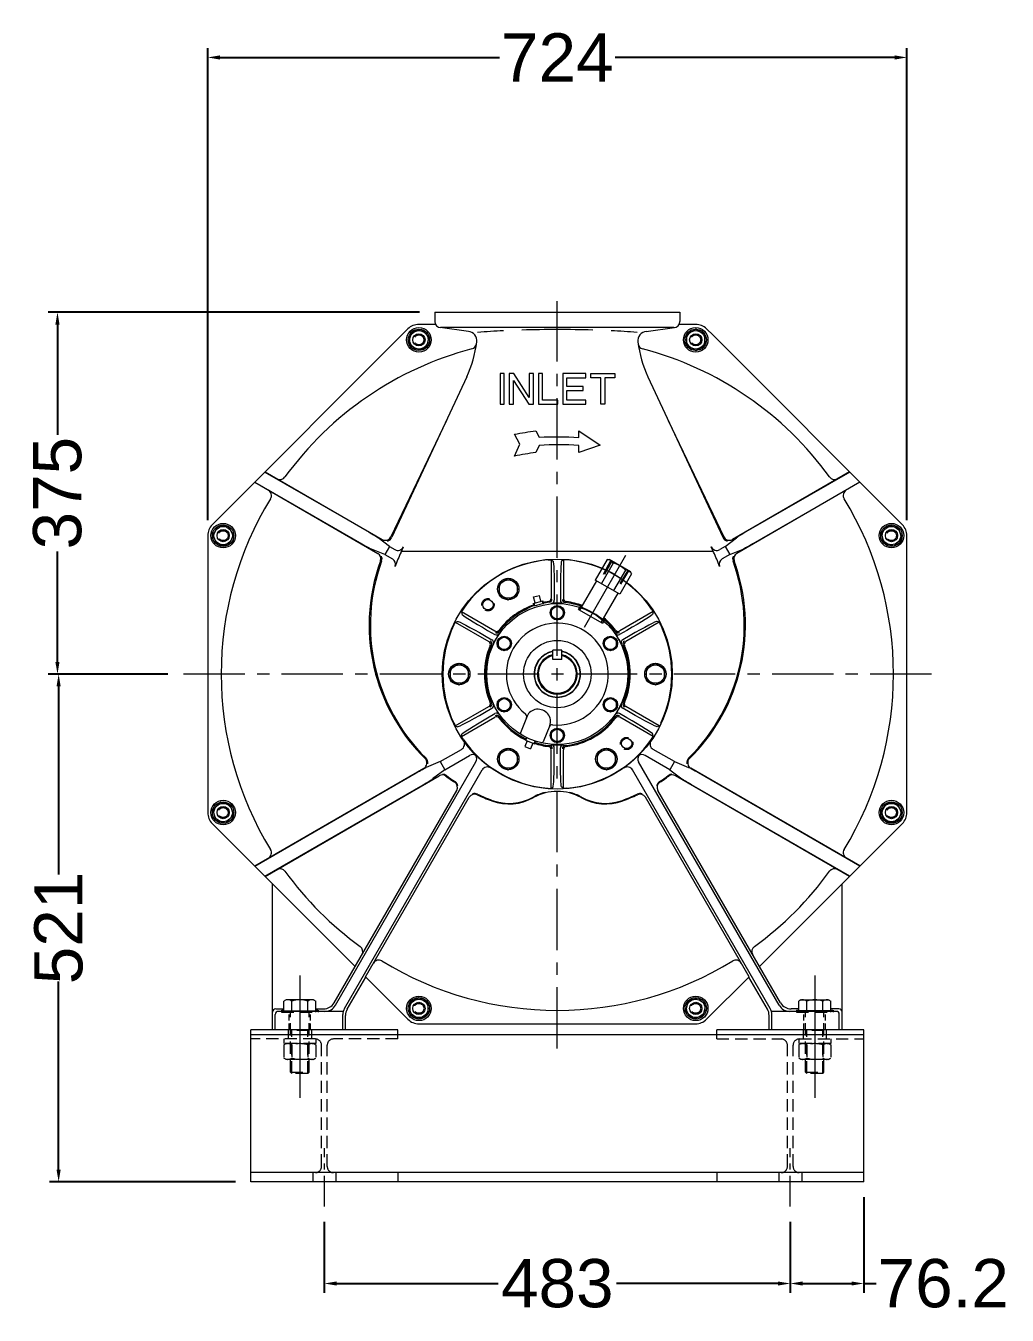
# Model space of a CAD drawing. Header units: millimetres. Extents: x -1229 to 6348, y -522 to 5252.
# Drawn here: x 4172 to 5189, y 1916 to 3252 of the extents above; entities that cross this region are included whole.
import ezdxf

# ---------------------------------------------------------------- set-up
doc = ezdxf.new("R2010")
doc.units = ezdxf.units.MM
doc.header["$LTSCALE"] = 25.4
doc.linetypes.add('CENTER', pattern=[2, 1.25, -0.25, 0.25, -0.25])
doc.linetypes.add('HIDDEN', pattern=[0.375, 0.25, -0.125])
doc.layers.get('Defpoints').update_dxf_attribs({"lineweight": 5})
for name, color, linetype, lineweight in [('CEN', 3, 'CENTER', 5), ('CEN-HIDE', 3, 'CENTER', 5), ('HID', 6, 'HIDDEN', 5), ('HID-HIDE', 6, 'HIDDEN', 5), ('OBJ', 7, 'Continuous', 5)]:
    doc.layers.add(name, color=color, linetype=linetype, lineweight=lineweight)
doc.styles.get("Standard").update_dxf_attribs({"font": 'arial.ttf'})
doc.dimstyles.new('STANDARD 2 PLCS$0', dxfattribs={"dimtxt": 25.4, "dimasz": 12.7, "dimexe": 9.525, "dimexo": 15.875, "dimgap": 5.08, "dimtad": 0, "dimzin": 4, "dimdsep": 46, "dimtxsty": 'Standard', "dimcen": 2.286, "dimaunit": 1, "dimadec": 0, "dimazin": 1, "dimtfac": 1, "dimtofl": 0, "dimtmove": 0, "dimatfit": 3, "dimfxl": 25.4, "dimtolj": 1, "dimtzin": 4, "dimarcsym": 0})

# ---------------------------------------------------------------- blocks, each defined once
blk = doc.blocks.new('*D39')
at = {"color": 0, "lineweight": -2, "transparency": 16777216}
for p, q in [((4481.6, 2013.3), (4481.6, 1939.8)), ((4964.2, 2013.3), (4964.2, 1939.8)), ((4494.3, 1949.3), (4661.6, 1949.3)), ((4951.5, 1949.3), (4784.2, 1949.3))]:
    blk.add_line(p, q, dxfattribs=at)
at = {"color": 0, "transparency": 16777216}
for points in [[(4494.3, 1951.4), (4494.3, 1947.2), (4481.6, 1949.3)], [(4951.5, 1951.4), (4951.5, 1947.2), (4964.2, 1949.3)]]:
    blk.add_solid(points, dxfattribs=at)
at = {"layer": 'Defpoints', "color": 0, "transparency": 16777216}
for p in [(4481.6, 2029.2), (4964.2, 2029.2), (4964.2, 1949.3)]:
    blk.add_point(p, dxfattribs=at)
at = {"color": 0, "lineweight": 5, "transparency": 16777216, "insert": (4722.9, 1949.3), "char_height": 50, "attachment_point": 5}
blk.add_mtext('\\A1;483', dxfattribs=at)
blk = doc.blocks.new('*D40')
at = {"color": 0, "lineweight": -2, "transparency": 16777216}
for p, q in [((5040.4, 2038.7), (5040.4, 1939.8)), ((4964.2, 2013.3), (4964.2, 1939.8)), ((4976.9, 1949.3), (5027.7, 1949.3)), ((5040.4, 1949.3), (5053.1, 1949.3))]:
    blk.add_line(p, q, dxfattribs=at)
at = {"color": 0, "transparency": 16777216}
for points in [[(4976.9, 1951.4), (4976.9, 1947.2), (4964.2, 1949.3)], [(5027.7, 1951.4), (5027.7, 1947.2), (5040.4, 1949.3)]]:
    blk.add_solid(points, dxfattribs=at)
at = {"layer": 'Defpoints', "color": 0, "transparency": 16777216}
for p in [(5040.4, 2054.6), (4964.2, 2029.2), (5040.4, 1949.3)]:
    blk.add_point(p, dxfattribs=at)
at = {"color": 0, "lineweight": 5, "transparency": 16777216, "insert": (5122.7, 1949.3), "char_height": 50, "attachment_point": 5}
blk.add_mtext('\\A1;76.2', dxfattribs=at)
blk = doc.blocks.new('*D44')
at = {"color": 0, "lineweight": -2, "transparency": 16777216}
for p, q in [((4580.1, 2955), (4195.6, 2955)), ((4205.2, 2942.3), (4205.2, 2828.1)), ((4205.2, 2593), (4205.2, 2707.2)), ((4319.5, 2580.3), (4195.6, 2580.3))]:
    blk.add_line(p, q, dxfattribs=at)
at = {"color": 0, "transparency": 16777216}
for points in [[(4203, 2942.3), (4207.3, 2942.3), (4205.2, 2955)], [(4203, 2593), (4207.3, 2593), (4205.2, 2580.3)]]:
    blk.add_solid(points, dxfattribs=at)
at = {"layer": 'Defpoints', "color": 0, "transparency": 16777216}
for p in [(4595.9, 2955), (4205.2, 2580.3), (4335.4, 2580.3)]:
    blk.add_point(p, dxfattribs=at)
at = {"color": 0, "lineweight": 5, "transparency": 16777216, "insert": (4205.2, 2767.7), "char_height": 50, "attachment_point": 5, "rotation": 90}
blk.add_mtext('\\A1;375', dxfattribs=at)
blk = doc.blocks.new('*D45')
at = {"color": 0, "lineweight": -2, "transparency": 16777216}
for p, q in [((4319.5, 2580.3), (4196.8, 2580.3)), ((4206.4, 2567.6), (4206.4, 2372.9)), ((4206.4, 2067.3), (4206.4, 2262)), ((4389.6, 2054.6), (4196.8, 2054.6))]:
    blk.add_line(p, q, dxfattribs=at)
at = {"color": 0, "transparency": 16777216}
for points in [[(4204.2, 2567.6), (4208.5, 2567.6), (4206.4, 2580.3)], [(4204.2, 2067.3), (4208.5, 2067.3), (4206.4, 2054.6)]]:
    blk.add_solid(points, dxfattribs=at)
at = {"layer": 'Defpoints', "color": 0, "transparency": 16777216}
for p in [(4335.4, 2580.3), (4206.4, 2054.6), (4405.4, 2054.6)]:
    blk.add_point(p, dxfattribs=at)
at = {"color": 0, "lineweight": 5, "transparency": 16777216, "insert": (4206.4, 2317.4), "char_height": 50, "attachment_point": 5, "rotation": 90}
blk.add_mtext('\\A1;521', dxfattribs=at)
blk = doc.blocks.new('*D46')
at = {"color": 0, "lineweight": -2, "transparency": 16777216}
for p, q in [((4360.8, 2739.6), (4360.8, 3228.4)), ((4373.5, 3218.9), (4662.9, 3218.9)), ((5072.4, 3218.9), (4782.9, 3218.9)), ((5085.1, 2739.6), (5085.1, 3228.4))]:
    blk.add_line(p, q, dxfattribs=at)
at = {"color": 0, "transparency": 16777216}
for points in [[(4373.5, 3221), (4373.5, 3216.7), (4360.8, 3218.9)], [(5072.4, 3221), (5072.4, 3216.7), (5085.1, 3218.9)]]:
    blk.add_solid(points, dxfattribs=at)
at = {"layer": 'Defpoints', "color": 0, "transparency": 16777216}
for p in [(5085.1, 3218.9), (4360.8, 2723.7), (5085.1, 2723.7)]:
    blk.add_point(p, dxfattribs=at)
at = {"color": 0, "lineweight": 5, "transparency": 16777216, "insert": (4722.9, 3218.9), "char_height": 50, "attachment_point": 5}
blk.add_mtext('\\A1;724', dxfattribs=at)

msp = doc.modelspace()

# ---------------------------------------------------------------- linework, layer by layer
at = {"layer": 'CEN', "color": 5, "linetype": 'CENTER', "lineweight": 5, "ltscale": 2}
for p, q in [((4722.926, 2192.802), (4722.926, 2966.348)), ((5110.46, 2580.336), (4335.393, 2580.336))]:
    msp.add_line(p, q, dxfattribs=at)
at = {"layer": 'CEN', "color": 5, "linetype": 'Continuous', "lineweight": 5, "ltscale": 0.75}
msp.add_line((4751.064, 2629.072), (4794.054, 2703.532), dxfattribs=at)
at = {"layer": 'CEN', "color": 5, "lineweight": 5}
for p, q in [((4481.626, 2029.156), (4481.626, 2089.481)), ((4964.226, 2029.156), (4964.226, 2089.481))]:
    msp.add_line(p, q, dxfattribs=at)
at = {"layer": 'CEN-HIDE', "color": 5, "linetype": 'Continuous', "lineweight": 5, "ltscale": 2}
for p, q in [((4456.226, 2268.392), (4456.226, 2141.392)), ((4989.626, 2268.392), (4989.626, 2141.392))]:
    msp.add_line(p, q, dxfattribs=at)
at = {"layer": 'HID', "color": 7, "lineweight": 5, "ltscale": 0.375}
for p, q in [((4698.489, 2653.697), (4699.317, 2650.948)), ((4707.409, 2656.087), (4708.067, 2653.293)), ((4690.291, 2511.885), (4691.422, 2514.456)), ((4698.852, 2508.426), (4699.825, 2511.061))]:
    msp.add_line(p, q, dxfattribs=at)
at = {"layer": 'HID', "color": 7, "linetype": 'Continuous', "lineweight": 5}
for p, q in [((4745.041, 2647.214), (4746.749, 2650.173)), ((4771.495, 2635.885), (4769.787, 2632.927))]:
    msp.add_line(p, q, dxfattribs=at)
at = {"layer": 'HID', "color": 7, "lineweight": 5, "ltscale": 2}
for p, q in [((4469.688, 2064.081), (4469.688, 2054.556)), ((4493.564, 2064.081), (4493.564, 2054.556)), ((4952.288, 2064.081), (4952.288, 2054.556)), ((4976.164, 2064.081), (4976.164, 2054.556))]:
    msp.add_line(p, q, dxfattribs=at)
for centre in [(4651.084, 2652.178), (4794.768, 2508.494)]:
    msp.add_circle(centre, 6.35, dxfattribs=at)
at = {"layer": 'HID-HIDE', "color": 7, "linetype": 'Continuous', "lineweight": 5, "ltscale": 2}
for p, q in [((4774.436, 2698.884), (4762.24, 2677.759)), ((4770.837, 2683.94), (4778.355, 2697.931)), ((4779.455, 2697.296), (4771.937, 2683.305)), ((4774.436, 2698.884), (4776.705, 2698.884)), ((4798.702, 2686.184), (4776.705, 2698.884)), ((4780.786, 2695.217), (4768.59, 2674.093)), ((4793.486, 2687.885), (4781.29, 2666.76)), ((4795.952, 2687.771), (4787.595, 2674.265)), ((4799.836, 2684.219), (4787.64, 2663.094)), ((4788.695, 2673.63), (4797.052, 2687.136)), ((4799.836, 2684.219), (4798.702, 2686.184)), ((4746.415, 2646.421), (4763.941, 2676.776)), ((4787.64, 2663.094), (4762.24, 2677.759)), ((4768.413, 2633.721), (4785.939, 2664.076)), ((4727.676, 2604.987), (4718.176, 2604.987)), ((4718.176, 2595.487), (4718.176, 2604.987)), ((4727.676, 2595.487), (4727.676, 2604.987)), ((4718.151, 2595.487), (4718.151, 2600.4)), ((4727.701, 2595.487), (4718.151, 2595.487)), ((4727.701, 2595.487), (4727.701, 2600.4))]:
    msp.add_line(p, q, dxfattribs=at)
at = {"layer": 'HID-HIDE', "color": 7, "lineweight": 5, "ltscale": 2}
for p, q in [((4623.566, 2645.035), (4623.914, 2642.589)), ((4617.215, 2634.035), (4619.507, 2634.956)), ((4437.176, 2232.248), (4437.176, 2230.292)), ((4437.176, 2230.292), (4475.276, 2230.292)), ((4439.728, 2230.292), (4439.728, 2231.915)), ((4446.701, 2167.983), (4446.701, 2230.292)), ((4447.977, 2230.292), (4447.977, 2231.648)), ((4464.475, 2230.292), (4464.475, 2231.648)), ((4465.751, 2167.983), (4465.751, 2230.292)), ((4472.724, 2230.292), (4472.724, 2231.915)), ((4475.276, 2232.248), (4475.276, 2230.292)), ((4970.576, 2232.248), (4970.576, 2230.292)), ((4970.576, 2230.292), (5008.676, 2230.292)), ((4973.128, 2230.292), (4973.128, 2231.915)), ((4980.101, 2167.983), (4980.101, 2230.292)), ((4981.377, 2230.292), (4981.377, 2231.648)), ((4997.875, 2230.292), (4997.875, 2231.648)), ((4999.151, 2167.983), (4999.151, 2230.292)), ((5006.124, 2230.292), (5006.124, 2231.915)), ((5008.676, 2232.248), (5008.676, 2230.292)), ((4444.288, 2212.036), (4444.288, 2202.511)), ((4465.751, 2211.242), (4446.701, 2211.242)), ((4447.892, 2166.792), (4447.892, 2211.242)), ((4464.561, 2166.792), (4464.561, 2211.242)), ((4468.164, 2212.036), (4468.164, 2202.511)), ((4557.826, 2202.511), (4557.826, 2206.956)), ((4888.026, 2202.511), (4888.026, 2206.956)), ((4977.688, 2212.036), (4977.688, 2202.511)), ((4999.151, 2211.242), (4980.101, 2211.242)), ((4981.292, 2166.792), (4981.292, 2211.242)), ((4997.961, 2166.792), (4997.961, 2211.242)), ((5001.564, 2212.036), (5001.564, 2202.511)), ((4472.292, 2202.511), (4405.426, 2202.511)), ((4439.728, 2202.511), (4439.728, 2197.685)), ((4441.939, 2197.685), (4439.728, 2196.409)), ((4472.724, 2197.685), (4439.728, 2197.685)), ((4439.728, 2196.409), (4439.728, 2182.689)), ((4447.977, 2196.409), (4447.977, 2182.689)), ((4464.475, 2196.409), (4464.475, 2182.689)), ((4470.514, 2197.685), (4472.724, 2196.409)), ((4472.724, 2202.511), (4472.724, 2197.685)), ((4472.724, 2196.409), (4472.724, 2182.689)), ((4478.642, 2070.431), (4478.642, 2196.161)), ((4484.611, 2070.431), (4484.611, 2196.161)), ((4557.826, 2202.511), (4490.961, 2202.511)), ((4888.026, 2202.511), (4954.892, 2202.511)), ((4961.242, 2070.431), (4961.242, 2196.161)), ((4967.211, 2070.431), (4967.211, 2196.161)), ((4973.128, 2202.511), (4973.128, 2197.685)), ((5006.124, 2197.685), (4973.128, 2197.685)), ((4975.339, 2197.685), (4973.128, 2196.409)), ((4973.128, 2196.409), (4973.128, 2182.689)), ((4973.561, 2202.511), (5040.426, 2202.511)), ((4981.377, 2196.409), (4981.377, 2182.689)), ((4997.875, 2196.409), (4997.875, 2182.689)), ((5003.914, 2197.685), (5006.124, 2196.409)), ((5006.124, 2202.511), (5006.124, 2197.685)), ((5006.124, 2196.409), (5006.124, 2182.689)), ((4441.939, 2181.413), (4439.728, 2182.689)), ((4470.514, 2181.413), (4441.939, 2181.413)), ((4470.514, 2181.413), (4472.724, 2182.689)), ((4975.339, 2181.413), (4973.128, 2182.689)), ((5003.914, 2181.413), (4975.339, 2181.413)), ((5003.914, 2181.413), (5006.124, 2182.689)), ((4446.701, 2167.983), (4465.751, 2167.983)), ((4447.892, 2166.792), (4446.701, 2167.983)), ((4464.561, 2166.792), (4447.892, 2166.792)), ((4464.561, 2166.792), (4465.751, 2167.983)), ((4980.101, 2167.983), (4999.151, 2167.983)), ((4981.292, 2166.792), (4980.101, 2167.983)), ((4997.961, 2166.792), (4981.292, 2166.792)), ((4997.961, 2166.792), (4999.151, 2167.983)), ((4557.826, 2064.081), (4557.826, 2054.556)), ((4888.026, 2064.081), (4888.026, 2054.556))]:
    msp.add_line(p, q, dxfattribs=at)
at = {"layer": 'HID-HIDE', "color": 7, "linetype": 'Continuous', "lineweight": 5}
msp.add_line((4745.041, 2647.214), (4769.787, 2632.927), dxfattribs=at)
at = {"layer": 'HID-HIDE', "color": 7, "lineweight": 5}
for p, q in [((4445.05, 2212.036), (4445.05, 2230.292)), ((4467.402, 2212.036), (4467.402, 2230.292)), ((4978.45, 2212.036), (4978.45, 2230.292)), ((5000.802, 2212.036), (5000.802, 2230.292))]:
    msp.add_line(p, q, dxfattribs=at)
at = {"layer": 'HID-HIDE', "color": 7, "lineweight": 5, "ltscale": 2}
for centre in [(4579.554, 2926.467), (4866.299, 2926.467), (4376.795, 2723.708), (5069.058, 2723.708), (4376.795, 2436.964), (5069.058, 2436.964), (4579.554, 2234.204), (4866.299, 2234.204)]:
    msp.add_circle(centre, 5.131, dxfattribs=at)
at = {"layer": 'HID-HIDE', "color": 7, "linetype": 'Continuous', "lineweight": 5, "ltscale": 2}
for centre, radius, start, end in [((4774.933, 2692.411), 6.492, 25.615753, 85.615753), ((4775.571, 2671.519), 24.266, 42.412046, 77.587954), ((4793.983, 2681.412), 6.492, 34.384247, 94.384247), ((4706.597, 2552.052), 106.018, 52.254996, 67.745004), ((4731.627, 2595.406), 56.816, 72.916281, 74.564396), ((4731.627, 2595.406), 56.816, 45.435604, 47.083719), ((4722.926, 2580.336), 24.098, 101.367511, 78.632489), ((4722.926, 2580.336), 23.781, 101.521345, 78.478655), ((4722.926, 2580.336), 20.625, 103.314474, 76.685526), ((4722.926, 2580.336), 19.745, 103.995429, 76.004571)]:
    msp.add_arc(centre, radius, start, end, dxfattribs=at)
at = {"layer": 'HID-HIDE', "color": 7, "lineweight": 5, "ltscale": 2}
for centre, radius, start, end in [((4443.853, 2190.382), 7.303, 55.615753, 115.615753), ((4456.226, 2170.386), 27.299, 72.412046, 107.587954), ((4468.6, 2190.382), 7.303, 64.384247, 124.384247), ((4472.292, 2196.161), 6.35, 0, 90), ((4490.961, 2196.161), 6.35, 90, 180), ((4954.892, 2196.161), 6.35, 0, 90), ((4973.561, 2196.161), 6.35, 90, 180), ((4977.253, 2190.382), 7.303, 55.615753, 115.615753), ((4989.626, 2170.386), 27.299, 72.412046, 107.587954), ((5002, 2190.382), 7.303, 64.384247, 124.384247), ((4443.853, 2188.716), 7.303, 244.384247, 304.384247), ((4456.226, 2208.712), 27.299, 252.412046, 287.587954), ((4468.6, 2188.716), 7.303, 235.615753, 295.615753), ((4977.253, 2188.716), 7.303, 244.384247, 304.384247), ((4989.626, 2208.712), 27.299, 252.412046, 287.587954), ((5002, 2188.716), 7.303, 235.615753, 295.615753), ((4472.292, 2070.431), 6.35, 270, 0), ((4490.961, 2070.431), 6.35, 180, 270), ((4954.892, 2070.431), 6.35, 270, 0), ((4973.561, 2070.431), 6.35, 180, 270)]:
    msp.add_arc(centre, radius, start, end, dxfattribs=at)
for centre, ratio, start_param, end_param in [((4625.412, 2647.784), 0.03491045, 4.72019707, 6.24282349), ((4625.436, 2647.616), 0.03491031, -1.56298825, -0.03923226)]:
    msp.add_ellipse(centre, major_axis=(-1.844, -2.753), ratio=ratio, start_param=start_param, end_param=end_param, dxfattribs=at)
at = {"layer": 'HID-HIDE', "color": 7, "lineweight": 5, "ltscale": 2, "extrusion": (0, 0, -1)}
for centre, major_axis, ratio, start_param, end_param in [((4615.758, 2631.062), (1.463, 2.973), 0.03491045, 4.72019707, 6.24282349), ((4615.915, 2631.125), (1.462, 2.974), 0.03491031, -1.56298825, -0.03923226)]:
    msp.add_ellipse(centre, major_axis=major_axis, ratio=ratio, start_param=start_param, end_param=end_param, dxfattribs=at)
at = {"layer": 'OBJ', "color": 7, "lineweight": 5}
for p, q in [((4595.926, 2954.986), (4849.926, 2954.986)), ((4595.926, 2954.986), (4849.926, 2954.986)), ((4595.926, 2954.986), (4595.926, 2945.461)), ((4849.926, 2954.986), (4849.926, 2945.461)), ((4568.239, 2937.783), (4365.48, 2735.023)), ((4596.675, 2942.469), (4579.554, 2942.469)), ((4630.807, 2935.138), (4601.672, 2939.14)), ((4843.576, 2939.111), (4602.276, 2939.111)), ((4815.045, 2935.138), (4844.181, 2939.14)), ((4866.299, 2942.469), (4849.177, 2942.469)), ((4884.223, 2931.173), (4877.614, 2937.783)), ((5080.373, 2735.023), (4884.223, 2931.173)), ((4629.072, 2888.14), (4551.613, 2722.027)), ((4816.78, 2888.14), (4894.24, 2722.027)), ((4608.052, 2843.061), (4550.538, 2722.468)), ((4837.801, 2843.061), (4895.315, 2722.468)), ((4409.449, 2778.993), (4536.943, 2705.384)), ((4409.635, 2779.179), (4520.409, 2715.224)), ((4420.056, 2789.6), (4527.526, 2727.552)), ((4420.242, 2789.786), (4541.631, 2719.702)), ((5025.61, 2789.786), (4904.221, 2719.702)), ((5036.403, 2778.993), (4908.91, 2705.384)), ((5025.796, 2789.6), (4918.326, 2727.552)), ((5036.217, 2779.179), (4925.444, 2715.224)), ((4360.793, 2723.708), (4360.793, 2436.964)), ((4548.968, 2712.527), (4537.301, 2721.539)), ((4548.968, 2712.527), (4544.142, 2704.168)), ((4548.968, 2712.527), (4554.65, 2709.246)), ((4561.047, 2706.629), (4563.58, 2712.061)), ((4884.806, 2706.629), (4882.272, 2712.061)), ((4896.885, 2712.527), (4891.202, 2709.246)), ((4896.885, 2712.527), (4908.552, 2721.54)), ((4896.885, 2712.527), (4901.711, 2704.168)), ((5085.06, 2436.964), (5085.06, 2723.708)), ((4544.142, 2704.168), (4530.502, 2709.765)), ((4544.142, 2704.168), (4552.158, 2699.539)), ((4884.476, 2707.336), (4561.335, 2707.336)), ((4716.575, 2698.734), (4718.519, 2697.209)), ((4716.576, 2698.648), (4716.576, 2658.619)), ((4729.277, 2698.734), (4727.333, 2697.209)), ((4729.276, 2698.648), (4729.276, 2658.619)), ((4901.711, 2704.168), (4893.694, 2699.539)), ((4901.711, 2704.168), (4915.35, 2709.765)), ((4698.239, 2660.204), (4704.372, 2661.848)), ((4699.882, 2654.071), (4698.239, 2660.204)), ((4706.016, 2655.714), (4704.372, 2661.848)), ((4719.751, 2665.475), (4719.751, 2656.725)), ((4726.101, 2665.475), (4726.101, 2656.725)), ((4623.566, 2645.035), (4623.914, 2642.589)), ((4623.64, 2644.991), (4658.306, 2624.977)), ((4698.042, 2653.578), (4707.856, 2656.207)), ((4698.042, 2653.578), (4698.828, 2650.965)), ((4707.856, 2656.207), (4708.481, 2653.551)), ((4822.213, 2644.991), (4787.547, 2624.977)), ((4822.286, 2645.035), (4821.938, 2642.589)), ((4617.215, 2634.035), (4619.507, 2634.956)), ((4617.29, 2633.993), (4651.956, 2613.978)), ((4828.563, 2633.993), (4793.897, 2613.978)), ((4828.637, 2634.035), (4826.345, 2634.956)), ((4647.606, 2620.156), (4655.184, 2615.781)), ((4650.781, 2625.655), (4658.359, 2621.28)), ((4795.071, 2625.655), (4787.493, 2621.28)), ((4798.246, 2620.156), (4790.668, 2615.781)), ((4617.29, 2526.679), (4651.956, 2546.694)), ((4647.606, 2540.516), (4655.184, 2544.891)), ((4650.781, 2535.017), (4658.359, 2539.392)), ((4795.071, 2535.017), (4787.493, 2539.392)), ((4798.246, 2540.516), (4790.668, 2544.891)), ((4828.563, 2526.679), (4793.897, 2546.694)), ((4617.215, 2526.637), (4619.507, 2525.716)), ((4623.64, 2515.68), (4658.306, 2535.695)), ((4691.587, 2536.671), (4684.72, 2519.674)), ((4715.137, 2527.156), (4708.27, 2510.159)), ((4822.213, 2515.68), (4787.547, 2535.695)), ((4828.637, 2526.637), (4826.345, 2525.716)), ((4623.566, 2515.637), (4623.914, 2518.083)), ((4691.628, 2511.345), (4689.249, 2505.457)), ((4689.861, 2512.059), (4691.005, 2514.657)), ((4689.861, 2512.059), (4699.282, 2508.253)), ((4699.282, 2508.253), (4700.264, 2510.916)), ((4822.286, 2515.637), (4821.938, 2518.083)), ((4601.572, 2489.662), (4623.643, 2502.404)), ((4689.249, 2505.457), (4695.137, 2503.079)), ((4697.515, 2508.966), (4695.137, 2503.079)), ((4716.576, 2462.023), (4716.576, 2502.053)), ((4719.751, 2495.197), (4719.751, 2503.947)), ((4726.101, 2495.197), (4726.101, 2503.947)), ((4729.276, 2462.023), (4729.276, 2502.053)), ((4844.28, 2489.662), (4822.21, 2502.404)), ((4601.572, 2489.662), (4586.966, 2483.513)), ((4601.572, 2489.662), (4606.398, 2481.303)), ((4606.398, 2481.303), (4632.041, 2496.107)), ((4839.454, 2481.303), (4813.812, 2496.107)), ((4844.28, 2489.662), (4839.454, 2481.303)), ((4844.28, 2489.662), (4858.886, 2483.513)), ((4409.449, 2381.679), (4584.756, 2482.892)), ((4409.635, 2381.493), (4576.805, 2478.009)), ((4420.242, 2370.886), (4600.614, 2475.024)), ((4606.398, 2481.303), (4593.771, 2471.728)), ((4839.454, 2481.303), (4852.082, 2471.728)), ((5025.61, 2370.886), (4845.239, 2475.024)), ((5036.403, 2381.679), (4861.096, 2482.892)), ((5036.217, 2381.493), (4869.047, 2478.009)), ((4420.056, 2371.072), (4583.923, 2465.681)), ((4716.575, 2461.938), (4718.519, 2463.462)), ((4729.277, 2461.938), (4727.333, 2463.462)), ((5025.796, 2371.072), (4861.93, 2465.681)), ((4427.943, 2212.036), (4427.943, 2363.185)), ((5017.909, 2212.036), (5017.909, 2363.185)), ((4505.26, 2233.261), (4524.516, 2266.612)), ((4524.269, 2266.859), (4568.239, 2222.889)), ((4877.614, 2222.889), (4921.583, 2266.859)), ((4940.592, 2233.261), (4921.336, 2266.612)), ((4431.245, 2233.632), (4439.728, 2233.632)), ((4501.141, 2231.086), (4434.128, 2231.086)), ((4441.939, 2242.992), (4439.728, 2241.716)), ((4439.728, 2231.915), (4439.728, 2241.716)), ((4470.514, 2242.992), (4441.939, 2242.992)), ((4447.977, 2231.648), (4447.977, 2241.716)), ((4464.475, 2231.648), (4464.475, 2241.716)), ((4470.514, 2242.992), (4472.724, 2241.716)), ((4472.724, 2231.915), (4472.724, 2241.716)), ((4472.724, 2233.632), (4480.729, 2233.632)), ((5011.724, 2231.086), (4944.712, 2231.086)), ((4973.128, 2233.632), (4965.123, 2233.632)), ((4975.339, 2242.992), (4973.128, 2241.716)), ((4973.128, 2231.915), (4973.128, 2241.716)), ((4975.339, 2242.992), (5003.914, 2242.992)), ((4981.377, 2231.648), (4981.377, 2241.716)), ((4997.875, 2231.648), (4997.875, 2241.716)), ((5003.914, 2242.992), (5006.124, 2241.716)), ((5006.124, 2231.915), (5006.124, 2241.716)), ((5014.607, 2233.632), (5006.124, 2233.632)), ((4430.826, 2212.036), (4430.826, 2227.784)), ((4500.676, 2212.036), (4500.676, 2227.683)), ((4503.559, 2212.036), (4503.559, 2226.911)), ((4579.554, 2218.202), (4866.299, 2218.202)), ((4942.293, 2212.036), (4942.293, 2226.911)), ((4945.176, 2212.036), (4945.176, 2227.683)), ((5015.026, 2212.036), (5015.026, 2227.784)), ((4405.426, 2054.556), (4405.426, 2212.036)), ((4557.826, 2212.036), (4405.426, 2212.036)), ((5040.426, 2206.956), (4405.426, 2206.956)), ((4557.826, 2206.956), (4557.826, 2212.036)), ((5040.426, 2212.036), (4888.026, 2212.036)), ((4888.026, 2206.956), (4888.026, 2212.036)), ((5040.426, 2054.556), (5040.426, 2212.036)), ((5040.426, 2064.081), (4405.426, 2064.081)), ((5040.426, 2054.556), (4405.426, 2054.556))]:
    msp.add_line(p, q, dxfattribs=at)
at = {"layer": 'OBJ', "lineweight": 5}
for p, q in [((4493.197, 2237.436), (4638.698, 2489.45)), ((4952.655, 2237.436), (4807.155, 2489.45)), ((4502.378, 2234.033), (4644.994, 2481.052)), ((4943.475, 2234.033), (4800.858, 2481.052)), ((4491.727, 2239.982), (4618.684, 2459.876)), ((4954.125, 2239.982), (4827.169, 2459.876)), ((4524.269, 2266.859), (4631.686, 2452.91)), ((4921.583, 2266.859), (4814.167, 2452.91)), ((4365.48, 2425.648), (4513.476, 2277.652)), ((4932.376, 2277.652), (5080.373, 2425.648))]:
    msp.add_line(p, q, dxfattribs=at)
at = {"layer": 'OBJ', "color": 7, "lineweight": 5}
for points in [[(4875.824, 2931.967), (4866.299, 2937.466), (4856.774, 2931.967), (4856.774, 2920.968), (4866.299, 2915.469), (4875.824, 2920.968)], [(4582.4, 2937.091), (4571.777, 2934.245), (4568.93, 2923.621), (4576.707, 2915.844), (4587.331, 2918.69), (4590.178, 2929.314)], [(4667.893, 2859.736), (4667.893, 2891.486), (4663.66, 2891.486), (4663.66, 2859.736)], [(4698.161, 2859.736), (4698.161, 2891.486), (4693.928, 2891.486), (4693.928, 2866.834), (4677.841, 2891.486), (4673.185, 2891.486), (4673.185, 2859.736), (4677.418, 2859.736), (4677.418, 2884.388), (4693.505, 2859.736)], [(4723.35, 2859.736), (4723.35, 2863.969), (4707.686, 2863.969), (4707.686, 2891.486), (4703.453, 2891.486), (4703.453, 2859.736)], [(4752.348, 2859.736), (4752.348, 2863.969), (4732.875, 2863.969), (4732.875, 2874.023), (4749.808, 2874.023), (4749.808, 2878.257), (4732.875, 2878.257), (4732.875, 2887.253), (4752.348, 2887.253), (4752.348, 2891.486), (4728.641, 2891.486), (4728.641, 2859.736)], [(4768.011, 2859.736), (4768.011, 2887.253), (4757.64, 2887.253), (4757.64, 2891.486), (4782.616, 2891.486), (4782.616, 2887.253), (4772.245, 2887.253), (4772.245, 2859.736)], [(4371.295, 2733.233), (4365.796, 2723.708), (4371.295, 2714.183), (4382.294, 2714.183), (4387.793, 2723.708), (4382.294, 2733.233)], [(5079.681, 2720.862), (5076.835, 2731.485), (5066.211, 2734.332), (5058.434, 2726.555), (5061.281, 2715.931), (5071.904, 2713.085)], [(4681.651, 2673.823), (4672.126, 2679.323), (4662.601, 2673.823), (4662.601, 2662.825), (4672.126, 2657.326), (4681.651, 2662.825)], [(4716.576, 2640.17), (4722.926, 2636.504), (4729.276, 2640.17), (4729.276, 2647.502), (4722.926, 2651.168), (4716.576, 2647.502)], [(4667.934, 2604.754), (4674.284, 2608.42), (4674.284, 2615.752), (4667.934, 2619.418), (4661.584, 2615.752), (4661.584, 2608.42)], [(4771.569, 2615.752), (4771.569, 2608.42), (4777.919, 2604.754), (4784.269, 2608.42), (4784.269, 2615.752), (4777.919, 2619.418)], [(4621.326, 2591.334), (4611.801, 2585.835), (4611.801, 2574.837), (4621.326, 2569.337), (4630.851, 2574.837), (4630.851, 2585.835)], [(4824.526, 2569.337), (4834.051, 2574.837), (4834.051, 2585.835), (4824.526, 2591.334), (4815.001, 2585.835), (4815.001, 2574.837)], [(4674.284, 2544.92), (4674.284, 2552.252), (4667.934, 2555.918), (4661.584, 2552.252), (4661.584, 2544.92), (4667.934, 2541.254)], [(4777.919, 2555.918), (4771.569, 2552.252), (4771.569, 2544.92), (4777.919, 2541.254), (4784.269, 2544.92), (4784.269, 2552.252)], [(4729.276, 2520.502), (4722.926, 2524.168), (4716.576, 2520.502), (4716.576, 2513.17), (4722.926, 2509.504), (4729.276, 2513.17)], [(4662.601, 2497.847), (4662.601, 2486.848), (4672.126, 2481.349), (4681.651, 2486.848), (4681.651, 2497.847), (4672.126, 2503.346)], [(4764.201, 2486.848), (4773.726, 2481.349), (4783.251, 2486.848), (4783.251, 2497.847), (4773.726, 2503.346), (4764.201, 2497.847)], [(4366.171, 2439.81), (4369.018, 2429.186), (4379.641, 2426.34), (4387.418, 2434.117), (4384.572, 2444.741), (4373.948, 2447.587)], [(5074.557, 2427.439), (5080.056, 2436.964), (5074.557, 2446.489), (5063.558, 2446.489), (5058.059, 2436.964), (5063.558, 2427.439)], [(4570.029, 2228.705), (4579.554, 2223.206), (4589.079, 2228.705), (4589.079, 2239.704), (4579.554, 2245.203), (4570.029, 2239.704)], [(4863.452, 2223.581), (4874.076, 2226.427), (4876.922, 2237.051), (4869.145, 2244.828), (4858.521, 2241.982), (4855.675, 2231.358)]]:
    msp.add_lwpolyline(points, close=True, dxfattribs=at)
msp.add_lwpolyline([(4704.17, 2825.562, -0.03638238), (4745.151, 2825.309), (4745.151, 2832.302), (4767.376, 2817.507), (4745.151, 2809.915), (4745.151, 2816.948, 0.03746782), (4704.198, 2817.21), (4700.701, 2809.777, 0.02113884), (4678.476, 2806.017), (4684.032, 2818.443), (4678.476, 2828.701, -0.01947021), (4700.701, 2832.164)], format="xyb", close=True, dxfattribs=at)
for centre, radius in [((4579.554, 2926.467), 12.7), ((4579.554, 2926.467), 11.087), ((4866.299, 2926.467), 12.7), ((4866.299, 2926.467), 11.087), ((4579.554, 2926.467), 9.525), ((4579.554, 2926.467), 6.35), ((4866.299, 2926.467), 9.525), ((4866.299, 2926.467), 6.35), ((4376.795, 2723.708), 12.7), ((4376.795, 2723.708), 11.087), ((4376.795, 2723.708), 9.525), ((4376.795, 2723.708), 6.35), ((5069.058, 2723.708), 12.7), ((5069.058, 2723.708), 11.087), ((5069.058, 2723.708), 9.525), ((5069.058, 2723.708), 6.35), ((4722.926, 2580.336), 119.126), ((4672.126, 2668.324), 11.087), ((4672.126, 2668.324), 9.525), ((4651.084, 2652.178), 5.359), ((4722.926, 2580.336), 73.025), ((4722.926, 2643.836), 7.442), ((4722.926, 2643.836), 6.35), ((4667.934, 2612.086), 7.442), ((4667.934, 2612.086), 6.35), ((4777.919, 2612.086), 7.442), ((4777.919, 2612.086), 6.35), ((4722.926, 2580.336), 34.925), ((4621.326, 2580.336), 11.087), ((4824.526, 2580.336), 11.087), ((4621.326, 2580.336), 9.525), ((4824.526, 2580.336), 9.525), ((4667.934, 2548.586), 7.442), ((4667.934, 2548.586), 6.35), ((4777.919, 2548.586), 7.442), ((4777.919, 2548.586), 6.35), ((4722.926, 2516.836), 7.442), ((4722.926, 2516.836), 6.35), ((4794.768, 2508.494), 5.359), ((4672.126, 2492.348), 11.087), ((4672.126, 2492.348), 9.525), ((4773.726, 2492.348), 11.087), ((4773.726, 2492.348), 9.525), ((4376.795, 2436.964), 12.7), ((4376.795, 2436.964), 11.087), ((4376.795, 2436.964), 9.525), ((5069.058, 2436.964), 12.7), ((5069.058, 2436.964), 11.087), ((5069.058, 2436.964), 9.525), ((4376.795, 2436.964), 6.35), ((5069.058, 2436.964), 6.35), ((4579.554, 2234.204), 12.7), ((4579.554, 2234.204), 11.087), ((4579.554, 2234.204), 9.525), ((4866.299, 2234.204), 12.7), ((4866.299, 2234.204), 11.087), ((4866.299, 2234.204), 9.525), ((4579.554, 2234.204), 6.35), ((4866.299, 2234.204), 6.35)]:
    msp.add_circle(centre, radius, dxfattribs=at)
for centre, radius, start, end in [((4579.554, 2926.467), 16.002, 90, 135), ((4602.276, 2945.461), 6.35, 180, 270), ((4843.576, 2945.461), 6.35, 270, 0), ((4866.299, 2926.467), 16.002, 45, 90), ((4519.726, 2939.128), 120.65, 335, 352.963068), ((4629.888, 2925.53), 9.652, 352.963068, 84.536427), ((4722.926, 1750.705), 1186.41, 92.690727, 93.994622), ((4722.926, 1750.705), 1186.41, 88.22997, 91.77003), ((4722.926, 1750.705), 1186.41, 86.005378, 87.309273), ((4815.964, 2925.53), 9.652, 95.463573, 187.036932), ((4926.126, 2939.128), 120.65, 187.036932, 205), ((4722.926, 2580.336), 348.191, 104.706506, 144.1077), ((4632.92, 2923.262), 6.35, 284.706506, 352.020787), ((4812.933, 2923.262), 6.35, 187.979213, 255.293494), ((4722.926, 2580.336), 348.191, 35.8923, 75.293494), ((4435.705, 2788.191), 6.35, 240, 324.1077), ((5010.147, 2788.191), 6.35, 215.8923, 300), ((4420.459, 2765.304), 6.35, 328.552914, 60), ((5025.393, 2765.304), 6.35, 120, 211.447086), ((4722.926, 2580.336), 348.191, 148.552914, 211.447086), ((4722.926, 2580.336), 348.191, 328.552914, 31.447086), ((4376.795, 2723.708), 16.002, 135, 180), ((5069.058, 2723.708), 16.002, 0, 45), ((4544.806, 2725.201), 6.35, 240, 334.502286), ((4544.806, 2725.201), 7.51, 285.969671, 335), ((4557.825, 2714.745), 6.35, 240, 334.997806), ((4888.027, 2714.745), 6.35, 205.002194, 300), ((4901.046, 2725.201), 7.51, 205, 254.030329), ((4901.046, 2725.201), 6.35, 205.497714, 300), ((4722.926, 2631.136), 194.914, 160.026422, 195.107282), ((4722.926, 2631.136), 193.675, 160.026422, 225.274855), ((4533.768, 2699.885), 6.35, 340.026422, 60), ((4533.768, 2699.885), 7.589, 340.026422, 20.013211), ((4548.983, 2694.04), 6.35, 340.118185, 60), ((4722.926, 2631.136), 178.618, 154.997806, 160.118185), ((4722.926, 2580.336), 118.567, 94.597202, 145.402798), ((4722.926, 2580.336), 118.567, 34.597202, 85.402798), ((4722.926, 2631.136), 193.675, 314.725145, 19.973578), ((4722.926, 2631.136), 178.618, 19.881815, 25.002194), ((4896.869, 2694.04), 6.35, 120, 199.881815), ((4912.085, 2699.885), 7.589, 159.986789, 199.973578), ((4912.085, 2699.885), 6.35, 120, 199.973578), ((4722.926, 2631.136), 194.914, 18.085844, 19.973578), ((4722.926, 2631.136), 194.914, 344.892718, 18.085844), ((4713.274, 2658.619), 3.302, 277.028847, 0), ((4714.037, 2657.941), 3.302, 276.53425, 0), ((4731.465, 2657.628), 3.302, 180, 263.696101), ((4732.578, 2658.619), 3.302, 180, 262.971153), ((4722.926, 2580.336), 75.574, 108.812941, 142.971153), ((4722.926, 2580.336), 74.461, 117.182505, 143.696101), ((4722.926, 2580.336), 75.574, 97.028847, 101.187059), ((4722.926, 2580.336), 74.811, 96.53425, 101.166004), ((4716.449, 2656.725), 3.302, 274.846517, 0), ((4722.926, 2580.336), 73.361, 85.153483, 94.846517), ((4729.403, 2656.725), 3.302, 180, 265.153483), ((4722.926, 2580.336), 74.461, 69.820374, 83.696101), ((4722.926, 2580.336), 75.574, 69.674279, 82.971153), ((4722.926, 2580.336), 118.567, 154.597202, 205.402798), ((4722.926, 2580.336), 52.797, 264.573562, 231.426438), ((4722.926, 2580.336), 74.461, 36.303899, 50.179626), ((4722.926, 2580.336), 75.574, 37.028847, 50.325721), ((4722.926, 2580.336), 118.567, 334.597202, 25.402798), ((4722.926, 2580.336), 73.361, 145.153483, 154.846517), ((4659.957, 2627.836), 3.302, 240, 322.971153), ((4660.01, 2624.14), 3.302, 240, 325.153483), ((4660.258, 2626.377), 3.302, 240, 323.696101), ((4785.594, 2626.377), 3.302, 216.303899, 300), ((4722.926, 2580.336), 73.361, 25.153483, 34.846517), ((4785.842, 2624.14), 3.302, 214.846517, 300), ((4785.896, 2627.836), 3.302, 217.028847, 300), ((4722.926, 2580.336), 75.574, 157.028847, 202.971153), ((4722.926, 2580.336), 74.461, 156.303899, 203.696101), ((4650.305, 2611.119), 3.302, 337.028847, 60), ((4651.72, 2611.588), 3.302, 336.303899, 60), ((4653.533, 2612.921), 3.302, 334.846517, 60), ((4792.319, 2612.921), 3.302, 120, 205.153483), ((4794.133, 2611.588), 3.302, 120, 203.696101), ((4722.926, 2580.336), 74.461, 336.303899, 23.696101), ((4795.548, 2611.119), 3.302, 120, 202.971153), ((4722.926, 2580.336), 75.574, 337.028847, 22.971153), ((4722.457, 2631.708), 194.611, 195.305816, 225.491971), ((4723.396, 2631.708), 194.611, 314.508029, 344.694184), ((4650.305, 2549.553), 3.302, 300, 22.971153), ((4651.72, 2549.084), 3.302, 300, 23.696101), ((4794.133, 2549.084), 3.302, 156.303899, 240), ((4795.548, 2549.553), 3.302, 157.028847, 240), ((4653.533, 2547.751), 3.302, 300, 25.153483), ((4722.926, 2580.336), 73.361, 205.153483, 214.846517), ((4660.01, 2536.532), 3.302, 34.846517, 120), ((4660.258, 2534.295), 3.302, 36.303899, 120), ((4687.947, 2536.477), 3.302, 338, 51.426438), ((4785.594, 2534.295), 3.302, 60, 143.696101), ((4722.926, 2580.336), 73.361, 325.153483, 334.846517), ((4785.842, 2536.532), 3.302, 60, 145.153483), ((4792.319, 2547.751), 3.302, 154.846517, 240), ((4659.957, 2532.835), 3.302, 37.028847, 120), ((4722.926, 2580.336), 75.574, 217.028847, 244.152434), ((4722.926, 2580.336), 74.461, 216.303899, 244.121052), ((4717.621, 2524.488), 3.302, 84.573562, 158), ((4722.926, 2580.336), 74.461, 276.303899, 323.696101), ((4722.926, 2580.336), 75.574, 277.028847, 322.971153), ((4785.896, 2532.835), 3.302, 60, 142.971153), ((4620.468, 2507.903), 6.35, 300, 35.258203), ((4722.926, 2580.336), 118.567, 214.597202, 265.402798), ((4686.204, 2519.075), 1.6, 158, 239.059691), ((4722.926, 2580.336), 118.567, 274.597202, 325.402798), ((4825.385, 2507.903), 6.35, 144.741797, 240), ((4635.216, 2490.608), 6.35, 57.979861, 120), ((4722.926, 2580.336), 75.574, 251.847566, 262.971153), ((4722.926, 2580.336), 74.461, 251.878948, 263.696101), ((4706.787, 2510.759), 1.6, 256.940309, 338), ((4713.274, 2502.053), 3.302, 0, 82.971153), ((4714.388, 2503.043), 3.302, 0, 83.696101), ((4716.449, 2503.947), 3.302, 0, 85.153483), ((4722.926, 2580.336), 73.361, 265.153483, 274.846517), ((4729.403, 2503.947), 3.302, 94.846517, 180), ((4731.465, 2503.043), 3.302, 96.303899, 180), ((4732.578, 2502.053), 3.302, 97.028847, 180), ((4810.637, 2490.608), 6.35, 60, 122.020139), ((4581.581, 2488.392), 6.35, 300, 45.491971), ((4581.581, 2488.392), 7.209, 352.739319, 45.478639), ((4633.198, 2492.625), 6.35, 330, 32.020139), ((4650.494, 2477.877), 6.35, 54.741797, 150), ((4795.359, 2477.877), 6.35, 30, 125.258203), ((4812.654, 2492.625), 6.35, 147.979861, 210), ((4864.271, 2488.392), 7.209, 134.521361, 187.260681), ((4864.271, 2488.392), 6.35, 134.508029, 240), ((4603.789, 2469.525), 6.35, 53.8074, 120), ((4603.789, 2469.525), 7.103, 53.410001, 86.705001), ((4722.457, 2631.708), 194.611, 233.8074, 237.060847), ((4722.926, 2631.136), 193.675, 233.610016, 236.852715), ((4722.926, 2631.136), 193.675, 303.133397, 306.389984), ((4723.396, 2631.708), 194.611, 302.939153, 306.1926), ((4842.064, 2469.525), 7.103, 93.294999, 126.589999), ((4842.064, 2469.525), 6.35, 60, 126.1926), ((4613.184, 2463.051), 6.35, 330, 57.060847), ((4613.184, 2463.051), 7.063, 13.525036, 57.050071), ((4722.926, 2408.673), 50.8, 104.361512, 119.357859), ((4722.926, 2408.673), 50.237, 60.642141, 119.357859), ((4722.926, 2408.673), 50.8, 60.642141, 75.638488), ((4832.668, 2463.051), 7.063, 122.949929, 166.474964), ((4832.668, 2463.051), 6.35, 122.939153, 210), ((4637.185, 2449.735), 6.35, 64.892398, 150), ((4637.185, 2449.735), 6.969, 64.520019, 107.26001), ((4722.457, 2631.708), 194.611, 244.892398, 249.784598), ((4722.926, 2631.136), 193.675, 244.70827, 249.596374), ((4673.115, 2497.225), 51.363, 249.596374, 299.357859), ((4673.115, 2497.225), 50.8, 249.596374, 299.357859), ((4772.737, 2497.225), 51.363, 240.642141, 290.403626), ((4772.737, 2497.225), 50.8, 240.642141, 290.403626), ((4722.926, 2631.136), 193.675, 290.403626, 295.29173), ((4723.396, 2631.708), 194.611, 290.215402, 295.107602), ((4808.667, 2449.735), 6.969, 72.73999, 115.479981), ((4808.667, 2449.735), 6.35, 30, 115.107602), ((4376.795, 2436.964), 16.002, 180, 225), ((5069.058, 2436.964), 16.002, 315, 0), ((4420.459, 2395.368), 6.35, 300, 31.447086), ((5025.393, 2395.368), 6.35, 148.552914, 240), ((4435.705, 2372.481), 6.35, 35.8923, 120), ((5010.147, 2372.481), 6.35, 60, 144.1077), ((4722.926, 2580.336), 348.191, 215.8923, 234.1077), ((4722.926, 2580.336), 348.191, 305.8923, 324.1077), ((4515.072, 2293.115), 6.35, 330, 54.1077), ((4930.781, 2293.115), 6.35, 125.8923, 210), ((4537.958, 2277.869), 6.35, 58.552914, 150), ((4722.926, 2580.336), 348.191, 238.552914, 301.447086), ((4907.894, 2277.869), 6.35, 30, 121.447086), ((4431.245, 2230.33), 3.302, 90, 180), ((4434.128, 2227.784), 3.302, 90, 180), ((4443.853, 2235.689), 7.303, 55.615753, 115.615753), ((4456.226, 2215.693), 27.299, 72.412046, 107.587954), ((4468.6, 2235.689), 7.303, 64.384247, 124.384247), ((4480.729, 2246.332), 12.7, 270, 330), ((4482.199, 2243.786), 12.7, 270, 330), ((4513.376, 2227.683), 12.7, 150, 180), ((4516.259, 2226.911), 12.7, 150, 180), ((4929.593, 2226.911), 12.7, 0, 30), ((4932.476, 2227.683), 12.7, 0, 30), ((4963.654, 2243.786), 12.7, 210, 270), ((4965.123, 2246.332), 12.7, 210, 270), ((4977.253, 2235.689), 7.303, 55.615753, 115.615753), ((4989.626, 2215.693), 27.299, 72.412046, 107.587954), ((5002, 2235.689), 7.303, 64.384247, 124.384247), ((5011.724, 2227.784), 3.302, 0, 90), ((5014.607, 2230.33), 3.302, 0, 90), ((4579.554, 2234.204), 16.002, 225, 270), ((4866.299, 2234.204), 16.002, 270, 315)]:
    msp.add_arc(centre, radius, start, end, dxfattribs=at)
at = {"layer": 'OBJ', "color": 7, "lineweight": 5, "extrusion": (0, 0, -1)}
for centre, major_axis, ratio, start_param, end_param in [((4527.31, 2727.178), (10.288, -5.94), 0.03634822, 4.71238898, 6.02031368), ((4925.228, 2715.598), (-10.288, -5.94), 0.03634822, 4.71238898, 6.02031368), ((4713.272, 2698.509), (3.306, 0.22), 0.03491045, 4.72019707, 6.24282349), ((4713.405, 2698.405), (3.306, 0.22), 0.03491031, -1.56298825, -0.03923226), ((4718.479, 2665.475), (0, -31.75), 0.0400641, 3.17299791, 4.71238898), ((4703.654, 2652.259), (-4.826, -1.293), 0.0661273, 3.14159265, 6.28318531), ((4820.416, 2647.616), (1.844, -2.753), 0.03491031, -1.56298825, -0.03923226), ((4820.44, 2647.784), (1.844, -2.753), 0.03491045, 4.72019707, 6.24282349), ((4615.758, 2631.062), (1.463, 2.973), 0.03491045, 4.72019707, 6.24282349), ((4615.915, 2631.125), (1.462, 2.974), 0.03491031, -1.56298825, -0.03923226), ((4646.97, 2619.054), (27.496, -15.875), 0.0400641, 3.17299791, 4.71238898), ((4794.435, 2626.757), (-27.496, -15.875), 0.0400641, 3.17299791, 4.71238898), ((4798.882, 2541.618), (-27.496, 15.875), 0.0400641, 3.17299791, 4.71238898), ((4651.417, 2533.915), (27.496, 15.875), 0.0400641, 3.17299791, 4.71238898), ((4625.412, 2512.888), (-1.844, 2.753), 0.03491045, 4.72019707, 6.24282349), ((4625.436, 2513.056), (-1.844, 2.753), 0.03491031, -1.56298825, -0.03923226), ((4577.021, 2477.635), (10.404, 6.007), 0.03594165, 4.71238898, 6.00506321), ((4727.373, 2495.197), (0, 31.75), 0.0400641, 3.17299791, 4.71238898), ((4862.146, 2466.054), (-10.404, 6.007), 0.03594165, 4.71238898, 6.00506321), ((4732.448, 2462.267), (-3.306, -0.22), 0.03491031, -1.56298825, -0.03923226), ((4732.581, 2462.162), (-3.306, -0.22), 0.03491045, 4.72019707, 6.24282349), ((4989.626, 2232.248), (19.05, 0), 0.03492077, 5.75958653, 9.94837674)]:
    msp.add_ellipse(centre, major_axis=major_axis, ratio=ratio, start_param=start_param, end_param=end_param, dxfattribs=at)
at = {"layer": 'OBJ', "color": 7, "lineweight": 5}
for centre, major_axis, ratio, start_param, end_param in [((4918.542, 2727.178), (-10.288, -5.94), 0.03634822, 4.71238898, 6.02031368), ((4520.625, 2715.598), (10.288, -5.94), 0.03634822, 4.71238898, 6.02031368), ((4727.373, 2665.475), (0, -31.75), 0.0400641, 3.17299791, 4.71238898), ((4732.448, 2698.405), (-3.306, 0.22), 0.03491031, -1.56298825, -0.03923226), ((4732.581, 2698.509), (-3.306, 0.22), 0.03491045, 4.72019707, 6.24282349), ((4625.412, 2647.784), (-1.844, -2.753), 0.03491045, 4.72019707, 6.24282349), ((4625.436, 2647.616), (-1.844, -2.753), 0.03491031, -1.56298825, -0.03923226), ((4688.843, 2646.711), (3.049, 1.485), 0.04547472, 4.71238046, 6.18060537), ((4703.86, 2651.494), (12.044, 3.499), 0.0911361, 1.97916635, 3.00639318), ((4651.417, 2626.757), (27.496, -15.875), 0.0400641, 3.17299791, 4.71238898), ((4798.882, 2619.054), (-27.496, -15.875), 0.0400641, 3.17299791, 4.71238898), ((4829.937, 2631.125), (-1.462, 2.974), 0.03491031, -1.56298825, -0.03923226), ((4830.095, 2631.062), (-1.463, 2.973), 0.03491045, 4.72019707, 6.24282349), ((4646.97, 2541.618), (27.496, 15.875), 0.0400641, 3.17299791, 4.71238898), ((4703.362, 2531.913), (-11.775, 4.758), 0.93772125, 3.14159265, 6.28318531), ((4615.758, 2529.61), (1.463, -2.973), 0.03491045, 4.72019707, 6.24282349), ((4615.915, 2529.547), (1.462, -2.974), 0.03491031, -1.56298825, -0.03923226), ((4794.435, 2533.915), (-27.496, 15.875), 0.0400641, 3.17299791, 4.71238898), ((4820.416, 2513.056), (1.844, 2.753), 0.03491031, -1.56298825, -0.03923226), ((4820.44, 2512.888), (1.844, 2.753), 0.03491045, 4.72019707, 6.24282349), ((4718.479, 2495.197), (0, 31.75), 0.0400641, 3.17299791, 4.71238898), ((4868.831, 2477.635), (-10.404, 6.007), 0.03594165, 4.71238898, 6.00506321), ((4583.707, 2466.054), (10.404, 6.007), 0.03594165, 4.71238898, 6.00506321), ((4713.272, 2462.162), (3.306, -0.22), 0.03491045, 4.72019707, 6.24282349), ((4713.405, 2462.267), (3.306, -0.22), 0.03491031, -1.56298825, -0.03923226), ((4456.226, 2232.248), (-19.05, 0), 0.03492077, 5.75958653, 9.94837674)]:
    msp.add_ellipse(centre, major_axis=major_axis, ratio=ratio, start_param=start_param, end_param=end_param, dxfattribs=at)

# ---------------------------------------------------------------- dimensions: what is measured, and where the dimension line sits
at = {"lineweight": 5}
for base, p1, p2, text, picture, middle in [((5085.06, 3218.852), (4360.793, 2723.708), (5085.06, 2723.708), '724', '*D46', (4722.926, 3218.852)), ((5040.426, 1949.278), (4964.226, 2029.156), (5040.426, 2054.556), '76.2', '*D40', (5122.684, 1949.278)), ((4964.226, 1949.278), (4481.626, 2029.156), (4964.226, 2029.156), '483', '*D39', (4722.926, 1949.278))]:
    dim = msp.add_linear_dim(base=base, p1=p1, p2=p2, text=text, dimstyle='STANDARD 2 PLCS$0', override={"dimscale": 1, "dimtxt": 50, "dimdec": 0, "dimpost": '\\X'}, dxfattribs=at)
    dim.commit()
    dim.dimension.update_dxf_attribs({"geometry": picture, "text_midpoint": middle})
for base, p1, p2, text, picture, middle in [((4205.164, 2580.336), (4595.926, 2954.986), (4335.393, 2580.336), '375', '*D44', (4205.164, 2767.661)), ((4206.359, 2054.556), (4335.393, 2580.336), (4405.426, 2054.556), '521', '*D45', (4206.359, 2317.446))]:
    dim = msp.add_linear_dim(base=base, p1=p1, p2=p2, angle=90, text=text, dimstyle='STANDARD 2 PLCS$0', override={"dimscale": 1, "dimtxt": 50, "dimdec": 0, "dimpost": '\\X'}, dxfattribs=at)
    dim.commit()
    dim.dimension.update_dxf_attribs({"geometry": picture, "text_midpoint": middle})

doc.saveas('drawing.dxf')
